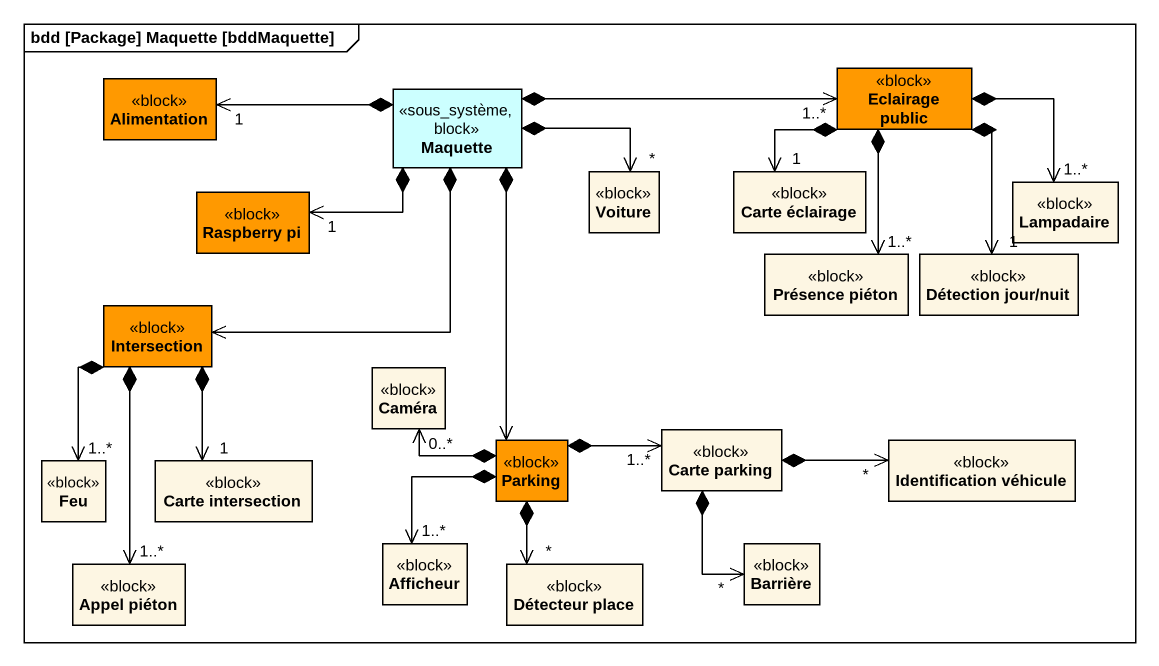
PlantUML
@startuml
mainframe bdd [Package] Maquette [bddMaquette]
hide circle
hide empty members
class Alimentation <<block>> #FF9900
class Maquette <<sous_système, block>> #CCFFFF
class "Eclairage public" as Eclairage_public <<block>> #FF9900
class Voiture <<block>>
class "Carte éclairage" as Carte_éclairage <<block>>
class Lampadaire <<block>>
class "Raspberry pi" as Raspberry_pi <<block>> #FF9900
class Intersection <<block>> #FF9900
class "Présence piéton" as Présence_piéton <<block>>
class "Détection jour/nuit" as Détection_jour_nuit <<block>>
class Caméra <<block>>
class Parking <<block>> #FF9900
class "Carte parking" as Carte_parking <<block>>
class "Identification véhicule" as Identification_véhicule <<block>>
class Feu <<block>>
class "Carte intersection" as Carte_intersection <<block>>
class "Appel piéton" as Appel_piéton <<block>>
class Afficheur <<block>>
class "Détecteur place" as Détecteur_place <<block>>
class Barrière <<block>>
Maquette *-left-> "1" Alimentation
Maquette *-right-> "1..*" Eclairage_public
Maquette *-right-> "*" Voiture
Maquette *-left-> "1" Raspberry_pi
Maquette *--> Intersection
Maquette *--> Parking
Eclairage_public *--> "1" Carte_éclairage
Eclairage_public *--> "1..*" Lampadaire
Eclairage_public *--> "1..*" Présence_piéton
Eclairage_public *--> "1" Détection_jour_nuit
Intersection *--> "1..*" Feu
Intersection *--> "1" Carte_intersection
Intersection *--> "1..*" Appel_piéton
Parking *-left-> "0..*" Caméra
Parking *-right-> "1..*" Carte_parking
Parking *--> "1..*" Afficheur
Parking *--> "*" Détecteur_place
Carte_parking *-right-> "*" Identification_véhicule
Carte_parking *--> "*" Barrière
@enduml
